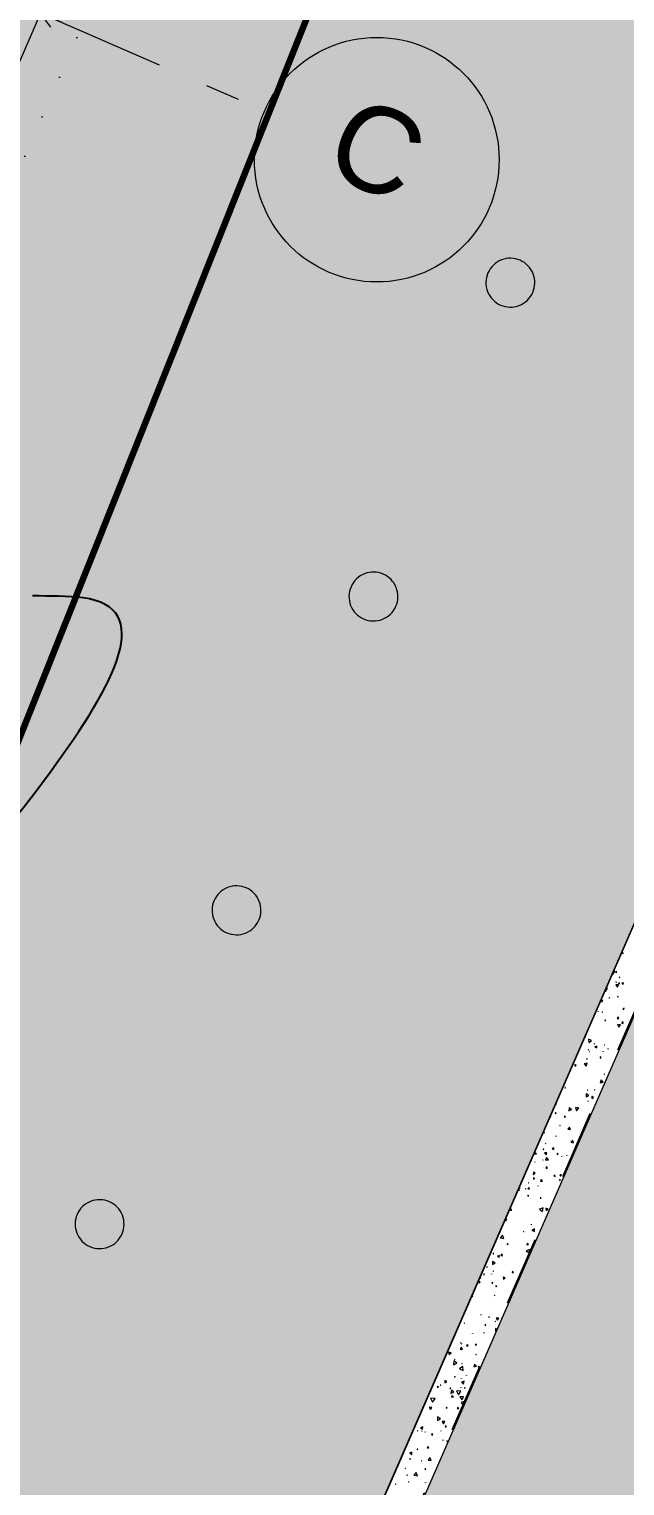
# Model space of a CAD drawing. Header units: millimetres. Extents: x -99530 to 1067232, y -97212 to 137997.
# Drawn here: x 70316 to 72750, y -26868 to -20911 of the extents above; entities that cross this region are included whole.
import ezdxf
from ezdxf.enums import TextEntityAlignment as Align

# ---------------------------------------------------------------- set-up
doc = ezdxf.new("R2010")
doc.units = ezdxf.units.MM
doc.header["$MEASUREMENT"] = 0
for name, pattern in [('Dashed', [564.444447, 282.222223, -282.222223]), ('Dense Dotted', [176.388884, 0, -176.388884]), ('Double Dashed', [1093.611073, 529.166651, -211.666656, 141.111112, -211.666656])]:
    doc.linetypes.add(name, pattern=pattern)
for name, color, linetype in [('A-15-MG_Structural_Grid', 7, 'Continuous'), ('A-20-M_Hard_Landscape-Phase 1', 7, 'Continuous'), ('New_A-20-M_Hard_Landscape-Phase 2', 7, 'Continuous'), ('New_A-95-D_Dim_Grid.Dim', 7, 'Continuous')]:
    doc.layers.add(name, color=color, linetype=linetype)
for name, color, linetype, lineweight, true_color in [('A-15-MG_Structural_Grid_Pen_No__163', 7, 'Continuous', 0, 0x750077), ('A-20-M_Hard_Landscape-Phase 1_Pen_No__248', 7, 'Continuous', 158, 0xe8dc01), ('New_A-20-M_Hard_Landscape-Phase 1_Pen_No__142', 7, 'Continuous', 0, 0xeeeeee), ('New_A-20-M_Hard_Landscape-Phase 1_Pen_No__145', 7, 'Continuous', 0, 0xa6a6a6), ('New_A-20-M_Hard_Landscape-Phase 1_Pen_No__81', 7, 'Continuous', 20, 0x6a6a6a)]:
    doc.layers.add(name, color=color, linetype=linetype, lineweight=lineweight, true_color=true_color)
for name, color, linetype, lineweight in [('A-20-M_Hard_Landscape-Phase 1_Pen_No__121', 255, 'Continuous', 0), ('A-20-M_Hard_Landscape-Phase 2_Pen_No__85', 8, 'Continuous', 20), ('New_A-20-M_Hard_Landscape-Phase 1_Pen_No__1', 7, 'Continuous', 13), ('New_A-20-M_Hard_Landscape-Phase 1_Pen_No__101', 252, 'Continuous', 15), ('New_A-20-M_Hard_Landscape-Phase 2_Pen_No__1', 7, 'Continuous', 13), ('New_A-95-D_Dim_Grid.Dim_Pen_No__4', 7, 'Continuous', 20)]:
    doc.layers.add(name, color=color, linetype=linetype, lineweight=lineweight)
doc.styles.add('GENERATED_STYLE_4', font='')
doc.styles.get('GENERATED_STYLE_4').set_extended_font_data('Swis721 BT')
doc.linetypes.add('GAS_UNDERGROUND', pattern='A,0,[2,EC-MA-00-GF-DR-A-00361 Phase 2 Hub Ground Floor GA-S2-P191.Shx,S=1.746032,R=0,X=0,Y=0],-320,0', length=320)
doc.dimstyles.new('GENERATED_STYLE__1', dxfattribs={"dimtxt": 250, "dimasz": 95, "dimexe": 0.18, "dimexo": 0, "dimgap": 0.09, "dimtad": 1, "dimdec": 0, "dimzin": 0, "dimdsep": 46, "dimtxsty": 'GENERATED_STYLE_4', "dimblk": 'ARROWHEAD_2', "dimblk1": 'ARROWHEAD_2', "dimblk2": 'ARROWHEAD_2', "dimcen": 0.09, "dimclrd": 7, "dimclre": 7, "dimclrt": 7, "dimadec": 0, "dimazin": 0, "dimtfac": 1, "dimtdec": 4, "dimtmove": 0, "dimatfit": 3, "dimfxl": 1, "dimtolj": 1, "dimtzin": 0, "dimarcsym": 0})
doc.dimstyles.new('GENERATED_STYLE__3', dxfattribs={"dimtxt": 0.18, "dimasz": 364.8, "dimexe": 0.18, "dimexo": 0.0625, "dimgap": 0.09, "dimtad": 0, "dimtih": 1, "dimtoh": 1, "dimdec": 4, "dimzin": 0, "dimdsep": 46, "dimcen": 0.09, "dimadec": 0, "dimazin": 0, "dimtfac": 1, "dimtdec": 4, "dimtmove": 0, "dimatfit": 3, "dimldrblk": 'ARROWHEAD_5', "dimfxl": 1, "dimtolj": 1, "dimtzin": 0, "dimarcsym": 0})
doc.dimstyles.new('GENERATED_STYLE__5', dxfattribs={"dimtxt": 300, "dimasz": 95, "dimexe": 0.18, "dimexo": 0, "dimgap": 0.09, "dimtad": 1, "dimdec": 0, "dimzin": 0, "dimdsep": 46, "dimtxsty": 'GENERATED_STYLE_4', "dimblk": 'ARROWHEAD_2', "dimblk1": 'ARROWHEAD_2', "dimblk2": 'ARROWHEAD_2', "dimcen": 0.09, "dimclrd": 7, "dimclre": 7, "dimclrt": 7, "dimadec": 0, "dimazin": 0, "dimtfac": 1, "dimtdec": 4, "dimtmove": 0, "dimatfit": 3, "dimfxl": 1, "dimtolj": 1, "dimtzin": 0, "dimarcsym": 0})

# ---------------------------------------------------------------- blocks, each defined once
blk = doc.blocks.new('*X182')
at = {"layer": 'New_A-20-M_Hard_Landscape-Phase 1_Pen_No__101', "linetype": 'Continuous'}
for p, q in [((72741.3, -24686.2), (72738.4, -24689.5)), ((72738.4, -24689.5), (72742.7, -24690.4)), ((72742.7, -24690.4), (72741.3, -24686.2)), ((72743.5, -24670.8), (72744.2, -24671.4)), ((72744.2, -24671.4), (72744.6, -24668.2)), ((72697.9, -24775.3), (72699.8, -24778.8)), ((72699.8, -24778.8), (72708.9, -24764.4)), ((72708.9, -24764.4), (72702.8, -24764.2)), ((72715, -24763.1), (72711.6, -24767.4)), ((72711.6, -24767.4), (72717, -24768.2)), ((72717, -24768.2), (72715, -24763.1)), ((72671.4, -24845.9), (72679.4, -24832.9)), ((72679.4, -24832.9), (72672.9, -24832.7)), ((72724.8, -24817.7), (72713.4, -24818.8)), ((72713.4, -24818.8), (72720.1, -24828.1)), ((72714.3, -24806.9), (72713.6, -24808.6)), ((72713.6, -24808.6), (72715.4, -24808.3)), ((72715.4, -24808.3), (72714.3, -24806.9)), ((72720.1, -24828.1), (72724.8, -24817.7)), ((72728.4, -24810.4), (72724.6, -24812.3)), ((72724.6, -24812.3), (72728.2, -24814.7)), ((72729.1, -24788.5), (72726.6, -24788.9)), ((72726.6, -24788.9), (72728.2, -24790.9)), ((72728.2, -24790.9), (72729.1, -24788.5)), ((72728.2, -24814.7), (72728.4, -24810.4)), ((72745, -24810.6), (72737.7, -24812.1)), ((72737.7, -24812.1), (72742.7, -24817.8)), ((72742.7, -24817.8), (72745, -24810.6)), ((72660.3, -24883.8), (72652.9, -24882.3)), ((72652.9, -24882.3), (72655.3, -24889.4)), ((72655.3, -24889.4), (72660.3, -24883.8)), ((72669, -24841.5), (72671.4, -24845.9)), ((72686.3, -24871.6), (72685.9, -24873.4)), ((72685.9, -24873.4), (72687.6, -24872.9)), ((72687.6, -24872.9), (72686.3, -24871.6)), ((72721.4, -24866.1), (72720.3, -24868.1)), ((72720.3, -24868.1), (72722.6, -24868.1)), ((72722.6, -24868.1), (72721.4, -24866.1)), ((72641.5, -24928.7), (72641.2, -24928.6)), ((72641.2, -24928.6), (72641.3, -24929)), ((72641.3, -24929), (72641.5, -24928.7)), ((72659, -24930.2), (72657.2, -24930.3)), ((72657.2, -24930.3), (72658.2, -24931.8)), ((72658.2, -24931.8), (72659, -24930.2)), ((72698.1, -24950.3), (72697.9, -24950.7)), ((72697.9, -24950.7), (72698.4, -24950.7)), ((72698.4, -24950.7), (72698.1, -24950.3)), ((72722.5, -24950.7), (72718.1, -24956.5)), ((72718.1, -24956.5), (72725.3, -24957.4)), ((72725.3, -24957.4), (72722.5, -24950.7)), ((72746.7, -24915.2), (72741.5, -24916.8)), ((72741.5, -24916.8), (72745.5, -24920.5)), ((72745.5, -24920.5), (72746.7, -24915.2)), ((72670.2, -24962.9), (72667.8, -24965.1)), ((72667.8, -24965.1), (72671, -24966.1)), ((72671, -24966.1), (72670.2, -24962.9)), ((72720.8, -24981.7), (72725.4, -24991.7)), ((72731.8, -24982.6), (72720.8, -24981.7)), ((72725.4, -24991.7), (72731.8, -24982.6)), ((72738.6, -24970), (72738.2, -24977)), ((72738.2, -24977), (72744.5, -24973.8)), ((72744.5, -24973.8), (72738.6, -24970)), ((72586, -25031.9), (72589.7, -25033.9)), ((72589.7, -25033.9), (72589.5, -25024)), ((72614.2, -25046.6), (72601.9, -25041.5)), ((72601.9, -25041.5), (72603.6, -25054.7)), ((72603.6, -25054.7), (72614.2, -25046.6)), ((72626, -25059.4), (72624.3, -25060.5)), ((72624.3, -25060.5), (72626.1, -25061.4)), ((72626.1, -25061.4), (72626, -25059.4)), ((72627.3, -25071.1), (72627.1, -25073.4)), ((72627.1, -25073.4), (72629.1, -25072.4)), ((72629.1, -25072.4), (72627.3, -25071.1)), ((72635.2, -25069.9), (72629, -25073.5)), ((72629, -25073.5), (72635.2, -25077)), ((72635.2, -25077), (72635.2, -25069.9)), ((72667.7, -25065.7), (72667.5, -25066.1)), ((72667.5, -25066.1), (72667.9, -25066.1)), ((72667.9, -25066.1), (72667.7, -25065.7)), ((72741.5, -25049.9), (72741.6, -25050.4)), ((72741.8, -25050), (72741.5, -25049.9)), ((72596.2, -25122.1), (72593.3, -25122.7)), ((72593.3, -25122.7), (72595.3, -25124.9)), ((72595.3, -25124.9), (72596.2, -25122.1)), ((72601.4, -25083.6), (72600.6, -25084.5)), ((72600.6, -25084.5), (72601.9, -25084.7)), ((72601.9, -25084.7), (72601.4, -25083.6)), ((72605.1, -25091.6), (72605, -25092)), ((72605, -25092), (72605.4, -25092)), ((72605.4, -25092), (72605.1, -25091.6)), ((72653.2, -25115.9), (72648.9, -25113.9)), ((72648.9, -25113.9), (72649.3, -25118.7)), ((72649.3, -25118.7), (72653.2, -25115.9)), ((72662, -25091.9), (72661.4, -25092.3)), ((72661.4, -25092.3), (72662, -25092.6)), ((72662, -25092.6), (72662, -25091.9)), ((72681, -25080.1), (72680.2, -25081.7)), ((72680.2, -25081.7), (72682, -25081.5)), ((72682, -25081.5), (72681, -25080.1)), ((72551.4, -25148.1), (72545.8, -25145.3)), ((72545.8, -25145.3), (72546.1, -25151.6)), ((72546.1, -25151.6), (72551.4, -25148.1)), ((72596.5, -25140.1), (72583.6, -25141.7)), ((72583.6, -25141.7), (72591.4, -25152.1)), ((72591.4, -25152.1), (72596.5, -25140.1)), ((72667, -25182.6), (72665.7, -25183.9)), ((72665.7, -25183.9), (72667.5, -25184.3)), ((72667.5, -25184.3), (72667, -25182.6)), ((72507.4, -25239.1), (72504.7, -25239)), ((72504.7, -25239), (72506, -25241.4)), ((72506, -25241.4), (72507.4, -25239.1)), ((72598.5, -25248.9), (72598, -25250.2)), ((72598, -25250.2), (72599.4, -25250.1)), ((72599.4, -25250.1), (72598.5, -25248.9)), ((72626, -25247.7), (72625.6, -25249.2)), ((72625.6, -25249.2), (72627.1, -25248.8)), ((72627.1, -25248.8), (72626, -25247.7)), ((72653.7, -25207.6), (72649.7, -25219.5)), ((72649.7, -25219.5), (72662, -25216.9)), ((72662, -25216.9), (72653.7, -25207.6)), ((72469.9, -25307.8), (72466.7, -25307.5)), ((72466.7, -25307.5), (72468.1, -25310.4)), ((72468.1, -25310.4), (72469.9, -25307.8)), ((72592.3, -25265.4), (72592, -25277.6)), ((72592, -25277.6), (72602.6, -25271.8)), ((72602.6, -25271.8), (72592.3, -25265.4)), ((72598.7, -25294.6), (72599.5, -25296.6)), ((72600.8, -25294.9), (72598.7, -25294.6)), ((72599.5, -25296.6), (72600.8, -25294.9)), ((72614.9, -25275.4), (72614.6, -25284.1)), ((72614.6, -25284.1), (72622.3, -25280)), ((72622.3, -25280), (72614.9, -25275.4)), ((72442.6, -25362), (72447.3, -25359.7)), ((72442.7, -25360.6), (72442.6, -25362)), ((72447.3, -25359.7), (72444, -25357.5)), ((72466.1, -25340.7), (72465.6, -25345.2)), ((72465.6, -25345.2), (72469.7, -25343.4)), ((72469.7, -25343.4), (72466.1, -25340.7)), ((72507.6, -25357), (72502.3, -25357.4)), ((72502.3, -25357.4), (72505.4, -25361.7)), ((72505.4, -25361.7), (72507.6, -25357)), ((72522.8, -25322.2), (72521.7, -25334)), ((72521.7, -25334), (72532.4, -25329.1)), ((72532.4, -25329.1), (72522.8, -25322.2)), ((72548.3, -25321.3), (72552.8, -25334.7)), ((72562.2, -25324.1), (72548.3, -25321.3)), ((72552.8, -25334.7), (72562.2, -25324.1)), ((72414, -25426.4), (72421.5, -25423.8)), ((72421.5, -25423.8), (72416.9, -25419.8)), ((72480.5, -25393.1), (72479.8, -25393.1)), ((72479.8, -25393.1), (72480.2, -25393.7)), ((72480.2, -25393.7), (72480.5, -25393.1)), ((72485.2, -25392.6), (72484.1, -25393.9)), ((72484.1, -25393.9), (72485.7, -25394.1)), ((72485.7, -25394.1), (72485.2, -25392.6)), ((72523.6, -25400.7), (72516.7, -25409.7)), ((72516.7, -25409.7), (72527.9, -25411.2)), ((72527.9, -25411.2), (72523.6, -25400.7)), ((72565.8, -25417.8), (72565.6, -25418)), ((72565.6, -25418), (72565.9, -25418.1)), ((72565.9, -25418.1), (72565.8, -25417.8)), ((72395.5, -25470.9), (72394.9, -25470.7)), ((72394.9, -25470.7), (72395, -25471.3)), ((72395, -25471.3), (72395.5, -25470.9)), ((72419.1, -25491.5), (72416.5, -25491.8)), ((72416.5, -25491.8), (72418.1, -25494)), ((72418.1, -25494), (72419.1, -25491.5)), ((72426.7, -25466.2), (72425.7, -25467.7)), ((72425.7, -25467.7), (72427.4, -25467.8)), ((72427.4, -25467.8), (72426.7, -25466.2)), ((72459.4, -25485.6), (72453.6, -25489.6)), ((72453.6, -25489.6), (72460, -25492.6)), ((72460, -25492.6), (72459.4, -25485.6)), ((72464.2, -25445.4), (72464.1, -25445.4)), ((72464.1, -25445.4), (72464.2, -25445.5)), ((72464.2, -25445.5), (72464.2, -25445.4)), ((72469.6, -25437.4), (72467.7, -25436.8)), ((72467.7, -25436.8), (72468.2, -25438.8)), ((72468.2, -25438.8), (72469.6, -25437.4)), ((72537.1, -25454), (72529.8, -25462.6)), ((72529.8, -25462.6), (72540.9, -25464.7)), ((72540.9, -25464.7), (72537.1, -25454)), ((72383.8, -25504.6), (72381.5, -25511.4)), ((72381.5, -25511.4), (72388.5, -25510.1)), ((72382, -25543.6), (72381.7, -25543.8)), ((72381.7, -25543.8), (72382, -25544)), ((72382, -25544), (72382, -25543.6)), ((72388.5, -25510.1), (72383.8, -25504.6)), ((72414.5, -25535.4), (72414.6, -25536)), ((72415.1, -25535.6), (72414.5, -25535.4)), ((72414.6, -25536), (72415.1, -25535.6)), ((72431.9, -25504.5), (72421.8, -25506.1)), ((72421.8, -25506.1), (72428.2, -25514.1)), ((72430.2, -25525.7), (72426, -25536.8)), ((72426, -25536.8), (72437.8, -25534.9)), ((72428.2, -25514.1), (72431.9, -25504.5)), ((72437.8, -25534.9), (72430.2, -25525.7)), ((72474.2, -25508.8), (72473.7, -25513.6)), ((72473.7, -25513.6), (72478.1, -25511.7)), ((72478.1, -25511.7), (72474.2, -25508.8)), ((72492.3, -25520.4), (72492.3, -25520.5)), ((72492.3, -25520.5), (72492.4, -25520.4)), ((72492.4, -25520.4), (72492.3, -25520.4)), ((72513.6, -25516.3), (72513.3, -25516.4)), ((72513.3, -25516.4), (72513.4, -25516.6)), ((72513.4, -25516.6), (72513.6, -25516.3)), ((72521.7, -25515.7), (72521.4, -25516.1)), ((72521.4, -25516.1), (72521.9, -25516.2)), ((72521.9, -25516.2), (72521.7, -25515.7)), ((72525.5, -25546), (72523.9, -25545.5)), ((72523.9, -25545.5), (72524.5, -25548.3)), ((72376.3, -25584.7), (72375.7, -25594.2)), ((72375.7, -25594.2), (72384.2, -25590)), ((72384.2, -25590), (72376.3, -25584.7)), ((72382.1, -25611.3), (72377, -25609)), ((72377, -25609), (72377.5, -25614.5)), ((72377.5, -25614.5), (72382.1, -25611.3)), ((72417.8, -25564.7), (72417.6, -25564.8)), ((72417.6, -25564.8), (72417.7, -25564.9)), ((72417.7, -25564.9), (72417.8, -25564.7)), ((72433.9, -25566.7), (72428.3, -25563.4)), ((72428.3, -25563.4), (72428.3, -25569.9)), ((72428.3, -25569.9), (72433.9, -25566.7)), ((72464, -25597.6), (72460.4, -25600.7)), ((72460.4, -25600.7), (72464.9, -25602.3)), ((72464.9, -25602.3), (72464, -25597.6)), ((72491.3, -25596.7), (72484.7, -25595.6)), ((72484.7, -25595.6), (72487.1, -25601.9)), ((72487.1, -25601.9), (72491.3, -25596.7)), ((72321, -25647.8), (72317.2, -25650.3)), ((72317.2, -25650.3), (72321.3, -25652.4)), ((72319.1, -25659.4), (72318.8, -25659.5)), ((72318.8, -25659.5), (72319, -25659.7)), ((72319, -25659.7), (72319.1, -25659.4)), ((72321.3, -25652.4), (72321, -25647.8)), ((72345.4, -25653.3), (72343.5, -25652.6)), ((72343.5, -25652.6), (72343.8, -25654.6)), ((72343.8, -25654.6), (72345.4, -25653.3)), ((72357.1, -25648.3), (72353.2, -25653.8)), ((72353.2, -25653.8), (72360, -25654.4)), ((72357.6, -25628.7), (72356.6, -25628.8)), ((72356.6, -25628.8), (72357.2, -25629.7)), ((72360, -25654.4), (72357.1, -25648.3)), ((72357.2, -25629.7), (72357.6, -25628.7)), ((72395.2, -25640.5), (72395.3, -25640.8)), ((72395.5, -25640.6), (72395.2, -25640.5)), ((72395.3, -25640.8), (72395.5, -25640.6)), ((72407.7, -25615.6), (72405.3, -25623.2)), ((72405.3, -25623.2), (72413.1, -25621.5)), ((72413.1, -25621.5), (72407.7, -25615.6)), ((72487.3, -25617.8), (72483.7, -25615.8)), ((72483.7, -25615.8), (72483.8, -25619.9)), ((72483.8, -25619.9), (72487.3, -25617.8)), ((72288.8, -25740.7), (72281.2, -25731)), ((72354.6, -25679.9), (72353, -25683.2)), ((72353, -25683.2), (72356.6, -25682.9)), ((72356.6, -25682.9), (72354.6, -25679.9)), ((72392.6, -25706.3), (72392.5, -25706.7)), ((72392.5, -25706.7), (72392.8, -25706.6)), ((72392.8, -25706.6), (72392.6, -25706.3)), ((72415.8, -25731.7), (72401.9, -25737.2)), ((72405.8, -25688.3), (72404.3, -25691.5)), ((72404.3, -25691.5), (72407.8, -25691.2)), ((72407.8, -25691.2), (72405.8, -25688.3)), ((72413.6, -25746.5), (72415.8, -25731.7)), ((72436.4, -25736.2), (72427.6, -25732.3)), ((72427.6, -25732.3), (72428.7, -25741.8)), ((72260.6, -25778.1), (72263.9, -25784.6)), ((72268.1, -25778.2), (72260.8, -25777.8)), ((72263.9, -25784.6), (72268.1, -25778.2)), ((72276.2, -25742.5), (72288.8, -25740.7)), ((72401.9, -25737.2), (72413.6, -25746.5)), ((72423.6, -25765.9), (72423.3, -25765.9)), ((72423.3, -25765.9), (72423.4, -25766.2)), ((72423.4, -25766.2), (72423.6, -25765.9)), ((72428.7, -25741.8), (72436.4, -25736.2)), ((72250.7, -25842.7), (72241.1, -25853.4)), ((72255.2, -25856.3), (72250.7, -25842.7)), ((72336.2, -25826.4), (72335.3, -25827.8)), ((72335.3, -25827.8), (72337, -25827.8)), ((72337, -25827.8), (72336.2, -25826.4)), ((72369.1, -25798.7), (72367.1, -25798.2)), ((72367.1, -25798.2), (72367.7, -25800.2)), ((72367.7, -25800.2), (72369.1, -25798.7)), ((72380.3, -25816.6), (72370.5, -25822.6)), ((72370.5, -25822.6), (72380.6, -25828.1)), ((72380.6, -25828.1), (72380.3, -25816.6)), ((72241.1, -25853.4), (72255.2, -25856.3)), ((72269.4, -25877.7), (72270, -25882)), ((72273.4, -25879.3), (72269.4, -25877.7)), ((72270, -25882), (72273.4, -25879.3)), ((72360.5, -25900.9), (72347.2, -25907.1)), ((72347.2, -25907.1), (72359.3, -25915.5)), ((72352.2, -25876), (72349.5, -25882.1)), ((72349.5, -25882.1), (72356.1, -25881.3)), ((72356.1, -25881.3), (72352.2, -25876)), ((72359.3, -25915.5), (72360.5, -25900.9)), ((72209.4, -25950.7), (72209.3, -25962.4)), ((72209.3, -25962.4), (72219.5, -25956.7)), ((72219.5, -25956.7), (72209.4, -25950.7)), ((72214.7, -25917.3), (72211.1, -25917.9)), ((72211.1, -25917.9), (72213.3, -25920.7)), ((72213.3, -25920.7), (72214.7, -25917.3)), ((72237.3, -25926.1), (72229.8, -25928.4)), ((72229.8, -25928.4), (72235.5, -25933.7)), ((72235.5, -25933.7), (72237.3, -25926.1)), ((72247.4, -25919.7), (72243, -25926.2)), ((72243, -25926.2), (72250.8, -25926.8)), ((72250.8, -25926.8), (72247.4, -25919.7)), ((72325.4, -25935.5), (72325.3, -25935.4)), ((72325.3, -25935.4), (72325.3, -25935.5)), ((72325.3, -25935.5), (72325.4, -25935.5)), ((72342.1, -25966.5), (72340.4, -25966.8)), ((72340.4, -25966.8), (72341.5, -25968.1)), ((72159.9, -26015.1), (72159.5, -26017.9)), ((72159.5, -26017.9), (72162.1, -26016.9)), ((72162.1, -26016.9), (72159.9, -26015.1)), ((72174.4, -26001.6), (72172, -26004.2)), ((72172, -26004.2), (72175.5, -26004.9)), ((72175.5, -26004.9), (72174.4, -26001.6)), ((72187.4, -25972.7), (72184.4, -25973.4)), ((72184.4, -25973.4), (72186.5, -25975.7)), ((72186.5, -25975.7), (72187.4, -25972.7)), ((72205.7, -26001.6), (72205.6, -26001.7)), ((72205.6, -26001.7), (72205.8, -26001.7)), ((72205.8, -26001.7), (72205.7, -26001.6)), ((72213.8, -25989.5), (72212.2, -25989.6)), ((72212.2, -25989.6), (72213.1, -25991)), ((72213.1, -25991), (72213.8, -25989.5)), ((72261.1, -26017.1), (72252.6, -26014.5)), ((72252.6, -26014.5), (72254.7, -26023.2)), ((72254.7, -26023.2), (72261.1, -26017.1)), ((72291, -25990.6), (72289, -25995.8)), ((72289, -25995.8), (72294.6, -25994.9)), ((72294.6, -25994.9), (72291, -25990.6)), ((72320.5, -26005.1), (72322.6, -26011.2)), ((72324.9, -26005.9), (72320.5, -26005.1)), ((72129.1, -26094), (72125.7, -26087.6)), ((72131.9, -26085.5), (72131.5, -26085.8)), ((72131.5, -26085.8), (72131.9, -26086.1)), ((72131.9, -26086.1), (72131.9, -26085.5)), ((72159.5, -26035), (72154.5, -26032.8)), ((72154.5, -26032.8), (72155.2, -26038.2)), ((72155.2, -26038.2), (72159.5, -26035)), ((72208.9, -26035.1), (72206.4, -26038.6)), ((72206.4, -26038.6), (72210.7, -26039.1)), ((72210.7, -26039.1), (72208.9, -26035.1)), ((72218.8, -26089.3), (72217.8, -26090.2)), ((72217.8, -26090.2), (72219, -26090.5)), ((72219, -26090.5), (72218.8, -26089.3)), ((72222.9, -26050.7), (72224.1, -26054.7)), ((72227, -26051.7), (72222.9, -26050.7)), ((72224.1, -26054.7), (72227, -26051.7)), ((72123, -26093.8), (72129.1, -26094)), ((72072.5, -26209.6), (72074, -26210.5)), ((72074, -26210.5), (72074.3, -26205.5)), ((72093.9, -26201.9), (72093.7, -26202.9)), ((72093.7, -26202.9), (72094.7, -26202.6)), ((72094.7, -26202.6), (72093.9, -26201.9)), ((72161.7, -26168), (72162.2, -26169.6)), ((72163.3, -26168.3), (72161.7, -26168)), ((72162.2, -26169.6), (72163.3, -26168.3)), ((72181, -26207.6), (72177.4, -26210.1)), ((72177.4, -26210.1), (72181.4, -26212)), ((72181.4, -26212), (72181, -26207.6)), ((72194, -26176.9), (72195, -26179.9)), ((72197.2, -26177.5), (72194, -26176.9)), ((72195, -26179.9), (72197.2, -26177.5)), ((72221.1, -26196.1), (72219.9, -26195.9)), ((72219.9, -26195.9), (72220.3, -26197.1)), ((72220.3, -26197.1), (72221.1, -26196.1)), ((72234.8, -26182), (72224.7, -26182.4)), ((72224.7, -26182.4), (72230, -26191)), ((72230, -26191), (72234.8, -26182)), ((72248.5, -26181.2), (72246.1, -26182.1)), ((72246.1, -26182.1), (72247.6, -26183.4)), ((72106.2, -26225), (72106.1, -26224.9)), ((72106.1, -26224.9), (72106.1, -26225)), ((72106.1, -26225), (72106.2, -26225)), ((72115.1, -26250.2), (72115, -26250.3)), ((72115, -26250.3), (72115.1, -26250.3)), ((72115.1, -26250.3), (72115.1, -26250.2)), ((72127.9, -26243.9), (72127.2, -26243.7)), ((72127.2, -26243.7), (72127.3, -26244.4)), ((72127.3, -26244.4), (72127.9, -26243.9)), ((72175.5, -26240.9), (72173.7, -26242)), ((72173.7, -26242), (72175.6, -26243)), ((72175.6, -26243), (72175.5, -26240.9)), ((72222.2, -26224.2), (72222, -26235.3)), ((72222, -26235.3), (72225.8, -26233.2)), ((72228.2, -26227.8), (72222.2, -26224.2)), ((72040.3, -26324.5), (72030, -26320.7)), ((72030, -26320.7), (72031.8, -26331.5)), ((72031.8, -26331.5), (72040.3, -26324.5)), ((72081.2, -26300.6), (72076.6, -26310.4)), ((72076.6, -26310.4), (72087.3, -26309.4)), ((72078.7, -26282.4), (72078.2, -26283.4)), ((72078.2, -26283.4), (72079.3, -26283.3)), ((72079.3, -26283.3), (72078.7, -26282.4)), ((72087.3, -26309.4), (72081.2, -26300.6)), ((72083, -26286), (72082.2, -26286.8)), ((72082.2, -26286.8), (72083.3, -26287.1)), ((72083.3, -26287.1), (72083, -26286)), ((72109.2, -26292), (72102.8, -26292)), ((72102.8, -26292), (72106, -26297.5)), ((72106, -26297.5), (72109.2, -26292)), ((72142.4, -26288.5), (72138.9, -26291.5)), ((72138.9, -26291.5), (72143.2, -26293)), ((72142.8, -26328.8), (72141.5, -26331.4)), ((72143.2, -26293), (72142.4, -26288.5)), ((72144.4, -26331.2), (72142.8, -26328.8)), ((72050.6, -26356.7), (72049.9, -26372.6)), ((72049.9, -26372.6), (72064.1, -26365.3)), ((72064.1, -26365.3), (72050.6, -26356.7)), ((72055, -26351.2), (72054.2, -26351.4)), ((72054.2, -26351.4), (72054.8, -26352)), ((72054.8, -26352), (72055, -26351.2)), ((72087.4, -26379.4), (72074, -26389.8)), ((72085, -26366), (72083.4, -26367)), ((72083.4, -26367), (72085.1, -26367.9)), ((72085.1, -26367.9), (72085, -26366)), ((72089.7, -26396.2), (72087.4, -26379.4)), ((72135.2, -26370.9), (72132.9, -26381.5)), ((72132.9, -26381.5), (72143.3, -26378.1)), ((72143.3, -26378.1), (72135.2, -26370.9)), ((72141.5, -26331.4), (72144.4, -26331.2)), ((72151.1, -26380.2), (72151.7, -26382.7)), ((72153.6, -26380.9), (72151.1, -26380.2)), ((72151.7, -26382.7), (72153.6, -26380.9)), ((72023, -26441.4), (72014.3, -26436.5)), ((72014.3, -26436.5), (72014.4, -26446.5)), ((72014.4, -26446.5), (72023, -26441.4)), ((72055, -26421.1), (72053.4, -26423.4)), ((72053.4, -26423.4), (72056.2, -26423.6)), ((72056.2, -26423.6), (72055, -26421.1)), ((72074, -26389.8), (72089.7, -26396.2)), ((72082.9, -26427.7), (72081.9, -26427.2)), ((72081.9, -26427.2), (72081.9, -26428.3)), ((72081.9, -26428.3), (72082.9, -26427.7)), ((72092.9, -26440.3), (72081.9, -26443.9)), ((72081.9, -26443.9), (72090.5, -26451.7)), ((72090.5, -26451.7), (72092.9, -26440.3)), ((72102.8, -26415.8), (72102.5, -26416.3)), ((72102.5, -26416.3), (72103.1, -26416.3)), ((72103.1, -26416.3), (72102.8, -26415.8)), ((72129.4, -26446.7), (72126.7, -26456.2)), ((72131.7, -26449), (72129.4, -26446.7)), ((71985.8, -26460.6), (71983.5, -26464.8)), ((71983.5, -26464.8), (71988.3, -26464.6)), ((71988.3, -26464.6), (71985.8, -26460.6)), ((71998, -26456.5), (71995.8, -26455.6)), ((71995.8, -26455.6), (71996.2, -26458)), ((71996.2, -26458), (71998, -26456.5)), ((72037.2, -26467.4), (72035.2, -26470)), ((72035.2, -26470), (72038.4, -26470.5)), ((72038.4, -26470.5), (72037.2, -26467.4)), ((72041.6, -26476.8), (72039.3, -26489.7)), ((72039.3, -26489.7), (72051.6, -26485.2)), ((72051.6, -26485.2), (72041.6, -26476.8)), ((72043.9, -26498), (72042, -26505.7)), ((72042, -26505.7), (72049.6, -26503.5)), ((72049.6, -26503.5), (72043.9, -26498)), ((72079.9, -26480.8), (72062.8, -26479.8)), ((72062.8, -26479.8), (72070.5, -26495.1)), ((72070.5, -26495.1), (72079.9, -26480.8)), ((72090.3, -26502.5), (72076.2, -26504.4)), ((72076.2, -26504.4), (72084.9, -26515.7)), ((72079.3, -26464.3), (72079.6, -26465.6)), ((72080.5, -26464.7), (72079.3, -26464.3)), ((72079.6, -26465.6), (72080.5, -26464.7)), ((72084.9, -26515.7), (72090.3, -26502.5)), ((72096.2, -26466.3), (72094.7, -26468.2)), ((72094.7, -26468.2), (72097.1, -26468.5)), ((72097.1, -26468.5), (72096.2, -26466.3)), ((72126.7, -26456.2), (72128.8, -26455.7)), ((71961.3, -26547.7), (71951.1, -26546.6)), ((71951.1, -26546.6), (71955.2, -26556)), ((71955.2, -26556), (71961.3, -26547.7)), ((71956.2, -26508.8), (71963.6, -26526.4)), ((71975.1, -26511.2), (71956.2, -26508.8)), ((71963.6, -26526.4), (71975.1, -26511.2)), ((72021.4, -26545.9), (72019.6, -26550.1)), ((72019.6, -26550.1), (72024.1, -26549.5)), ((72024.1, -26549.5), (72021.4, -26545.9)), ((72067.8, -26546.4), (72065.3, -26551.7)), ((72065.3, -26551.7), (72071.1, -26551.2)), ((72071.1, -26551.2), (72067.8, -26546.4)), ((72092.8, -26522.7), (72080.9, -26527.7)), ((72080.9, -26527.7), (72091.2, -26535.5)), ((72091.2, -26535.5), (72092.8, -26522.7)), ((71924.2, -26626.9), (71915.3, -26630.9)), ((71923.2, -26636.6), (71924.2, -26626.9)), ((71947.1, -26592.3), (71947.2, -26592.4)), ((71947.2, -26592.3), (71947.1, -26592.3)), ((71947.2, -26592.4), (71947.2, -26592.3)), ((71984.9, -26586.2), (71985.1, -26600.4)), ((71997.3, -26593.1), (71984.9, -26586.2)), ((71985.1, -26600.4), (71997.3, -26593.1)), ((72014, -26605.2), (72003.9, -26605.1)), ((72003.9, -26605.1), (72008.9, -26613.8)), ((72008.9, -26613.8), (72014, -26605.2)), ((72015.8, -26622.7), (72016.7, -26628.3)), ((72021.1, -26624.7), (72015.8, -26622.7)), ((72016.7, -26628.3), (72021.1, -26624.7)), ((72049.8, -26619.6), (72049.6, -26622.2)), ((72049.6, -26622.2), (72051.9, -26621.1)), ((72051.9, -26621.1), (72049.8, -26619.6)), ((72064.5, -26585.8), (72064.3, -26586)), ((72064.3, -26586), (72064.6, -26586.1)), ((72064.6, -26586.1), (72064.5, -26585.8)), ((71903.3, -26642.1), (71903, -26642.6)), ((71903, -26642.6), (71903.6, -26642.6)), ((71903.6, -26642.6), (71903.3, -26642.1)), ((71915.3, -26630.9), (71923.2, -26636.6)), ((71920.5, -26643.6), (71920.1, -26644)), ((71920.1, -26644), (71920.6, -26644.1)), ((71920.6, -26644.1), (71920.5, -26643.6)), ((71933.7, -26647.7), (71933.6, -26647.7)), ((71933.6, -26647.7), (71933.7, -26647.8)), ((71933.7, -26647.8), (71933.7, -26647.7)), ((71942.7, -26661.7), (71942.4, -26661.9)), ((71942.4, -26661.9), (71942.7, -26662.1)), ((71942.7, -26662.1), (71942.7, -26661.7)), ((71962.8, -26654.2), (71960.3, -26659.3)), ((71960.3, -26659.3), (71965.9, -26658.9)), ((71965.9, -26658.9), (71962.8, -26654.2)), ((71998.8, -26642.6), (71998.7, -26642.7)), ((71998.7, -26642.7), (71998.9, -26642.8)), ((71998.9, -26642.8), (71998.8, -26642.6)), ((72007.7, -26680.2), (72006.4, -26681.6)), ((72006.4, -26681.6), (72008.2, -26682)), ((72008.2, -26682), (72007.7, -26680.2)), ((72022.7, -26683.8), (72022.5, -26687.6)), ((72022.5, -26687.6), (72025.9, -26685.8)), ((72025.9, -26685.8), (72022.7, -26683.8)), ((72053.4, -26628.8), (72046.9, -26640.9)), ((72046.9, -26640.9), (72048.1, -26640.9)), ((71880.1, -26729.7), (71870.5, -26734.3)), ((71870.5, -26734.3), (71879.2, -26740.3)), ((71879.2, -26740.3), (71880.1, -26729.7)), ((71900.8, -26717.6), (71902, -26721.3)), ((71904.6, -26718.4), (71900.8, -26717.6)), ((71902, -26721.3), (71904.6, -26718.4)), ((71948.7, -26710.4), (71942.2, -26709.5)), ((71942.2, -26709.5), (71944.7, -26715.6)), ((71944.7, -26715.6), (71948.7, -26710.4)), ((71853.6, -26796.8), (71852.3, -26796.4)), ((71852.3, -26796.4), (71852.6, -26797.8)), ((71852.6, -26797.8), (71853.6, -26796.8)), ((71874.5, -26757.4), (71871, -26756)), ((71871, -26756), (71871.6, -26759.8)), ((71871.6, -26759.8), (71874.5, -26757.4)), ((71920.7, -26765.5), (71919.4, -26766.3)), ((71919.4, -26766.3), (71920.7, -26767)), ((71920.7, -26767), (71920.7, -26765.5)), ((71934.8, -26796.5), (71932.7, -26799.6)), ((71932.7, -26799.6), (71936.4, -26799.8)), ((71936.4, -26799.8), (71934.8, -26796.5)), ((71953.2, -26752.5), (71945.7, -26763.5)), ((71945.7, -26763.5), (71959, -26764.5)), ((71959, -26764.5), (71953.2, -26752.5)), ((71787.2, -26863.8), (71786.6, -26866.2)), ((71786.6, -26866.2), (71788.9, -26865.5)), ((71788.9, -26865.5), (71787.2, -26863.8)), ((71814.2, -26860.2), (71812.6, -26861.7)), ((71812.6, -26861.7), (71814.7, -26862.4)), ((71814.7, -26862.4), (71814.2, -26860.2)), ((71861.8, -26824.5), (71859.5, -26824)), ((71859.5, -26824), (71860.3, -26826.2)), ((71860.3, -26826.2), (71861.8, -26824.5)), ((71868, -26851.1), (71866.6, -26851.2)), ((71866.6, -26851.2), (71867.4, -26852.3)), ((71867.4, -26852.3), (71868, -26851.1)), ((71896.8, -26813.2), (71888.1, -26824.8)), ((71888.1, -26824.8), (71902.5, -26826.5)), ((71902.5, -26826.5), (71896.8, -26813.2)), ((71935.3, -26854.9), (71935, -26855.4)), ((71935, -26855.4), (71935.6, -26855.4)), ((71935.6, -26855.4), (71935.3, -26854.9)), ((71965.2, -26830.9), (71964, -26831.9)), ((71964, -26831.9), (71964.7, -26832.1))]:
    blk.add_line(p, q, dxfattribs=at)
blk = doc.blocks.new('Fill_3_1', base_point=(0, 0))
at = {"layer": 'New_A-20-M_Hard_Landscape-Phase 1_Pen_No__1', "linetype": 'Continuous'}
for p, q in [((69664.3, -31732.2), (74955.7, -19597.6)), ((75093.2, -19657.5), (69804.9, -31785.1))]:
    blk.add_line(p, q, dxfattribs=at)
at = {"layer": 'New_A-20-M_Hard_Landscape-Phase 1_Pen_No__101', "linetype": 'Continuous'}
blk.add_blockref('*X182', (0, 0), dxfattribs=at)
blk = doc.blocks.new('Mesh_6_1', base_point=(70862.6, -20136.6))
at = {"layer": 'A-20-M_Hard_Landscape-Phase 1_Pen_No__121', "linetype": 'Dense Dotted', "flags": 128}
blk.add_lwpolyline([(70862.6, -20136.6), (70183.1, -21694.9), (69587.2, -21435.1), (70266.7, -19876.8)], close=True, dxfattribs=at)
blk = doc.blocks.new('*D440')
at = {"layer": 'New_A-20-M_Hard_Landscape-Phase 2_Pen_No__1', "linetype": 'Continuous'}
for p, q in [((76409.7, -21719), (76322.7, -21603.8)), ((76390, -21605.1), (76366.2, -21661.4)), ((76366.2, -21661.4), (71173.1, -33925.7)), ((76279.9, -21624.8), (76452.5, -21697.9)), ((71086.8, -33889.2), (71259.4, -33962.3)), ((71129.6, -33868.1), (71216.6, -33983.3)), ((71173.1, -33925.7), (71149.3, -33982))]:
    blk.add_line(p, q, dxfattribs=at)
at = {"layer": 'New_A-20-M_Hard_Landscape-Phase 2_Pen_No__1', "insert": (74026.2, -27316), "char_height": 250, "attachment_point": 7, "rotation": 247.0508, "style": 'GENERATED_STYLE_4'}
blk.add_mtext('\\A1;{\\fSwis721 BT|b0|i0|c0|p34;13,318}', dxfattribs=at)
blk = doc.blocks.new('ARROWHEAD_2')
at = {"color": 0, "linetype": 'Continuous', "lineweight": 0}
for p, q in [((-0.378, -0.655), (0.378, 0.655)), ((0, 0), (-1, 0))]:
    blk.add_line(p, q, dxfattribs=at)
blk = doc.blocks.new('ARROWHEAD_5')
at = {"color": 0, "linetype": 'Continuous', "lineweight": 0}
blk.add_line((0, 0), (-1, 0), dxfattribs=at)
blk.add_solid([(-1, 0.2679), (0, 0), (-1, -0.2679), (-1, 0.2679)], dxfattribs=at)
blk = doc.blocks.new('Standard grid marker_3')
at = {"layer": 'A-15-MG_Structural_Grid_Pen_No__163', "linetype": 'Double Dashed'}
blk.add_line((74254.8, 0), (75254.8, 0), dxfattribs=at)
at = {"layer": 'A-15-MG_Structural_Grid_Pen_No__163', "linetype": 'Continuous'}
blk.add_circle((75754.8, 0), 500, dxfattribs=at)
at = {"layer": 'A-15-MG_Structural_Grid_Pen_No__163', "style": 'GENERATED_STYLE_4'}
for tag, p in [('AC_MarkerText_1_0', (-500, 43.4)), ('AC_MarkerText_1_1', (75754.8, 43.4))]:
    blk.add_attdef(tag, text='', height=350, rotation=360, dxfattribs=at).set_placement(p, align=Align.MIDDLE_CENTER)
blk = doc.blocks.new('*D465')
at = {"layer": 'New_A-95-D_Dim_Grid.Dim_Pen_No__4', "linetype": 'Continuous'}
for p, q in [((71660.8, -17866.5), (70361.7, -20845.6)), ((70404.6, -20903.6), (70318.9, -20787.5)), ((70361.7, -20845.6), (66864.3, -28866.2)), ((70275.8, -20808.1), (70447.7, -20883)), ((66778.4, -28828.7), (66950.3, -28903.7)), ((66821.5, -28808.1), (66907.2, -28924.3)), ((66864.3, -28866.2), (66839.9, -28922.2))]:
    blk.add_line(p, q, dxfattribs=at)
at = {"layer": 'New_A-95-D_Dim_Grid.Dim_Pen_No__4', "insert": (68346.2, -25317.6), "char_height": 300, "attachment_point": 7, "rotation": 66.44041, "style": 'GENERATED_STYLE_4'}
blk.add_mtext('\\A1;{\\fSwis721 BT|b0|i0|c0|p34;8,750}', dxfattribs=at)

msp = doc.modelspace()

# ---------------------------------------------------------------- hatches: boundary and pattern name
at = {"layer": 'New_A-20-M_Hard_Landscape-Phase 1_Pen_No__142', "linetype": 'Continuous'}
msp.add_hatch(color=256, dxfattribs=at).paths.add_polyline_path([(67991.3, -35944.4), (71657.9, -37543.2), (72936.9, -34609.9), (72753.6, -34530), (78576.4, -21176.4), (75093.2, -19657.5), (69804.9, -31785.1), (70063.3, -31882.1), (69849.5, -32451.1), (69561.7, -32343)])
at = {"layer": 'New_A-20-M_Hard_Landscape-Phase 1_Pen_No__145', "linetype": 'Continuous'}
h = msp.add_hatch(dxfattribs=at)
h.set_pattern_fill('Block___Running_Bond_0001', color=256, style=0, pattern_type=2)
h.set_pattern_definition([(336.4404, (73840.3, -14681.03), (79.9405, 183.329), []), (66.4404, (73840.3, -14681.03), (-274.9935, 119.9108), [200, -200]), (66.4404, (74057.75, -14557.66), (-274.9935, 119.9108), [200, -200])])
h.paths.add_polyline_path([(62885.5, -33743.2), (71619.8, -13712.8), (73840.3, -14681), (72217.9, -18401.6), (74955.7, -19597.6), (69664.3, -31732.2), (69494.3, -31668.4), (69280.5, -32237.3), (69421.1, -32290.2), (69132.8, -32951.1), (68399.5, -32631.4), (67111.2, -35585.9)])
at = {"layer": 'New_A-20-M_Hard_Landscape-Phase 1_Pen_No__81', "linetype": 'Continuous'}
for points in [[(72245.7, -21854.9, 0.414214), (72189.2, -21984.5, 0.414214), (72318.8, -22041, 0.414214), (72375.3, -21911.4, 0.414214)], [(71686.1, -23138.2, 0.414214), (71629.6, -23267.8, 0.414214), (71759.2, -23324.3, 0.414214), (71815.7, -23194.7, 0.414214)], [(71126.5, -24421.5, 0.414214), (71070, -24551.1, 0.414214), (71199.6, -24607.6, 0.414214), (71256.2, -24478, 0.414214)], [(70566.9, -25704.8, 0.414214), (70510.4, -25834.4, 0.414214), (70640, -25890.9, 0.414214), (70696.6, -25761.3, 0.414214)]]:
    msp.add_hatch(color=256, dxfattribs=at).paths.add_polyline_path(points)

# ---------------------------------------------------------------- linework, layer by layer
at = {"layer": 'A-20-M_Hard_Landscape-Phase 1_Pen_No__248', "linetype": 'GAS_UNDERGROUND'}
msp.add_line((79727.4, -111.9), (67412.1, -30987.9), dxfattribs=at)
at = {"layer": 'New_A-20-M_Hard_Landscape-Phase 1_Pen_No__1', "linetype": 'Dashed'}
msp.add_line((75090.5, -19654.2), (69799, -31782.8), dxfattribs=at)
at = {"layer": 'New_A-20-M_Hard_Landscape-Phase 1_Pen_No__1', "linetype": 'Continuous', "flags": 128}
msp.add_lwpolyline([(62885.5, -33743.2), (71619.8, -13712.8), (73840.3, -14681), (72217.9, -18401.6), (74955.7, -19597.6), (69664.3, -31732.2), (69494.3, -31668.4), (69280.5, -32237.3), (69421.1, -32290.2), (69132.8, -32951.1), (68399.5, -32631.4), (67111.2, -35585.9)], close=True, dxfattribs=at)
for points in [[(72245.7, -21854.9, 0.414214), (72189.2, -21984.5, 0.414214), (72318.8, -22041, 0.414214), (72375.3, -21911.4, 0.414214)], [(71686.1, -23138.2, 0.414214), (71629.6, -23267.8, 0.414214), (71759.2, -23324.3, 0.414214), (71815.7, -23194.7, 0.414214)], [(71126.5, -24421.5, 0.414214), (71070, -24551.1, 0.414214), (71199.6, -24607.6, 0.414214), (71256.2, -24478, 0.414214)], [(70566.9, -25704.8, 0.414214), (70510.4, -25834.4, 0.414214), (70640, -25890.9, 0.414214), (70696.6, -25761.3, 0.414214)]]:
    msp.add_lwpolyline(points, format="xyb", close=True, dxfattribs=at)

# ---------------------------------------------------------------- block references
at = {"layer": 'A-15-MG_Structural_Grid', "color": 8, "linetype": 'Continuous', "lineweight": 15}
ref = msp.add_blockref('Standard grid marker_3', (2296.2, 8834.4), dxfattribs=dict(at, zscale=1000, rotation=336.440411583993))
ref.add_attrib('AC_MarkerText_1_1', 'C', dxfattribs={"layer": 'A-15-MG_Structural_Grid_Pen_No__163', "color": 216, "true_color": 0x750077, "height": 350, "rotation": 336.44041, "style": 'GENERATED_STYLE_4'}).set_placement((71736.4, -21401.4), align=Align.MIDDLE_CENTER)
at = {"layer": 'A-20-M_Hard_Landscape-Phase 1', "color": 255, "lineweight": 0}
msp.add_blockref('Mesh_6_1', (70862.6, -20136.6), dxfattribs=at)
at = {"layer": 'New_A-20-M_Hard_Landscape-Phase 1_Pen_No__101', "linetype": 'Continuous'}
msp.add_blockref('Fill_3_1', (0, 0), dxfattribs=at)

# ---------------------------------------------------------------- dimensions: what is measured, and where the dimension line sits
at = {"layer": 'New_A-20-M_Hard_Landscape-Phase 2', "linetype": 'Continuous'}
dim = msp.add_linear_dim(base=(71173.1, -33925.7), p1=(76666.1, -21788.4), p2=(71473, -34052.7), angle=247.0508, dimstyle='GENERATED_STYLE__1', dxfattribs=at)
dim.commit()
dim.dimension.update_dxf_attribs({"geometry": '*D440', "text_midpoint": (73930.8, -27861.7), "dimtype": 160, "text_rotation": 247.0508})
at = {"layer": 'New_A-95-D_Dim_Grid.Dim', "linetype": 'Continuous'}
dim = msp.add_linear_dim(base=(66864.3, -28866.2), p1=(70361.5, -20845.4), p2=(66864.1, -28866.1), angle=246.44041, dimstyle='GENERATED_STYLE__5', dxfattribs=at)
dim.commit()
dim.dimension.update_dxf_attribs({"geometry": '*D465', "text_midpoint": (68420.5, -24772), "dimtype": 160, "text_rotation": 66.44041})

# ---------------------------------------------------------------- leaders
at = {"layer": 'A-20-M_Hard_Landscape-Phase 2_Pen_No__85', "linetype": 'Continuous', "path_type": 1, "annotation_type": 0, "has_hookline": 1, "hookline_direction": 1, "text_width": 1785.7}
msp.add_leader([(69589.9, -25052.1), (70535.8, -23236.3), (70329.1, -23227.9)], dimstyle='GENERATED_STYLE__3', dxfattribs=at)

doc.saveas('drawing.dxf')
